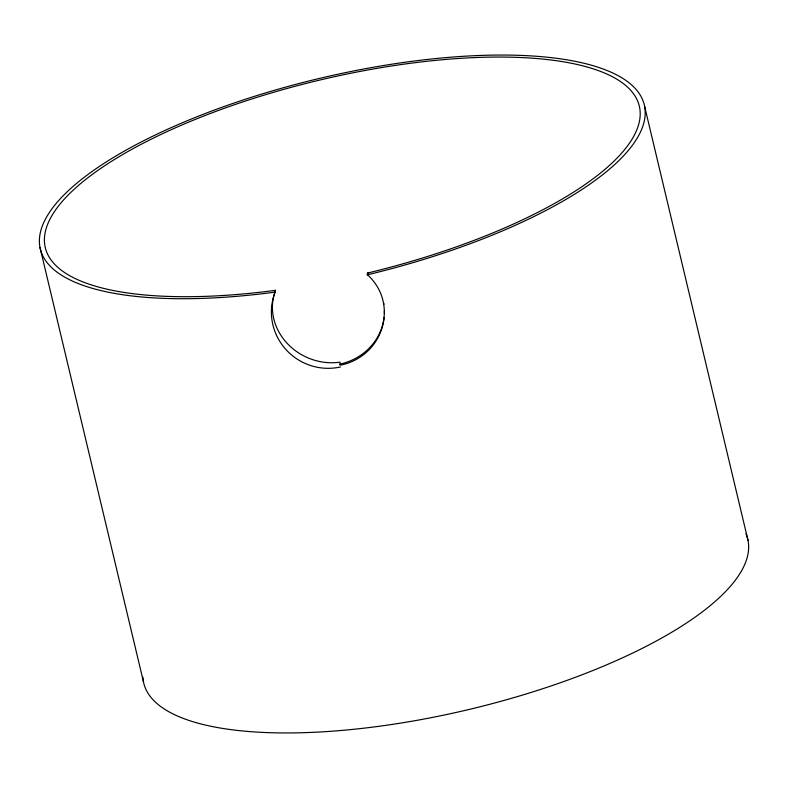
<?xml version="1.0" encoding="UTF-8"?>
<svg xmlns="http://www.w3.org/2000/svg" width="788" height="788" viewBox="0 0 788 788"><rect width="100%" height="100%" fill="white"/><g stroke="black" fill="none" stroke-linecap="round" stroke-linejoin="round"><path stroke-width="1.18" d="M339.943 365.002L340.298 363.219M644.564 106.153L748.009 540.371M40.03 247.629L143.475 681.847M367.356 274.648A56.046 52.451 -7.5 0 1 382.101 326.715A56.046 52.451 -7.5 0 1 339.746 364.145M745.97 533.781A310.452 101.071 -13.4 0 1 468.791 709.525A310.452 101.071 -13.4 0 1 142.884 677.197M340.042 362.165A56.076 50.688 23.9 0 1 286.448 342.563A56.076 50.688 23.9 0 1 275.554 290.388M340.426 366.972A56.046 54.845 31.4 0 1 285.246 348.759A56.046 54.845 31.4 0 1 275.17 292.19M384.13 317.505A56.076 54.894 31.9 0 1 340.712 365.1M367.986 272.569A56.076 54.894 31.9 0 1 368.685 273.278M383.677 303.094A56.076 54.894 31.9 0 1 383.874 304.385M384.396 310.915A56.076 54.894 31.9 0 1 384.386 313.545M275.386 290.329L275.032 292.131A310.452 101.071 -13.4 0 1 100.342 165.785A310.452 101.071 -13.4 0 1 607.597 70.723A310.452 101.071 -13.4 0 1 367.119 274.874L367.474 273.072A305.32 99.406 -13.4 0 0 603.086 72.427A305.32 99.406 -13.4 0 0 104.499 165.864A305.32 99.406 -13.4 0 0 275.386 290.329"/></g></svg>
